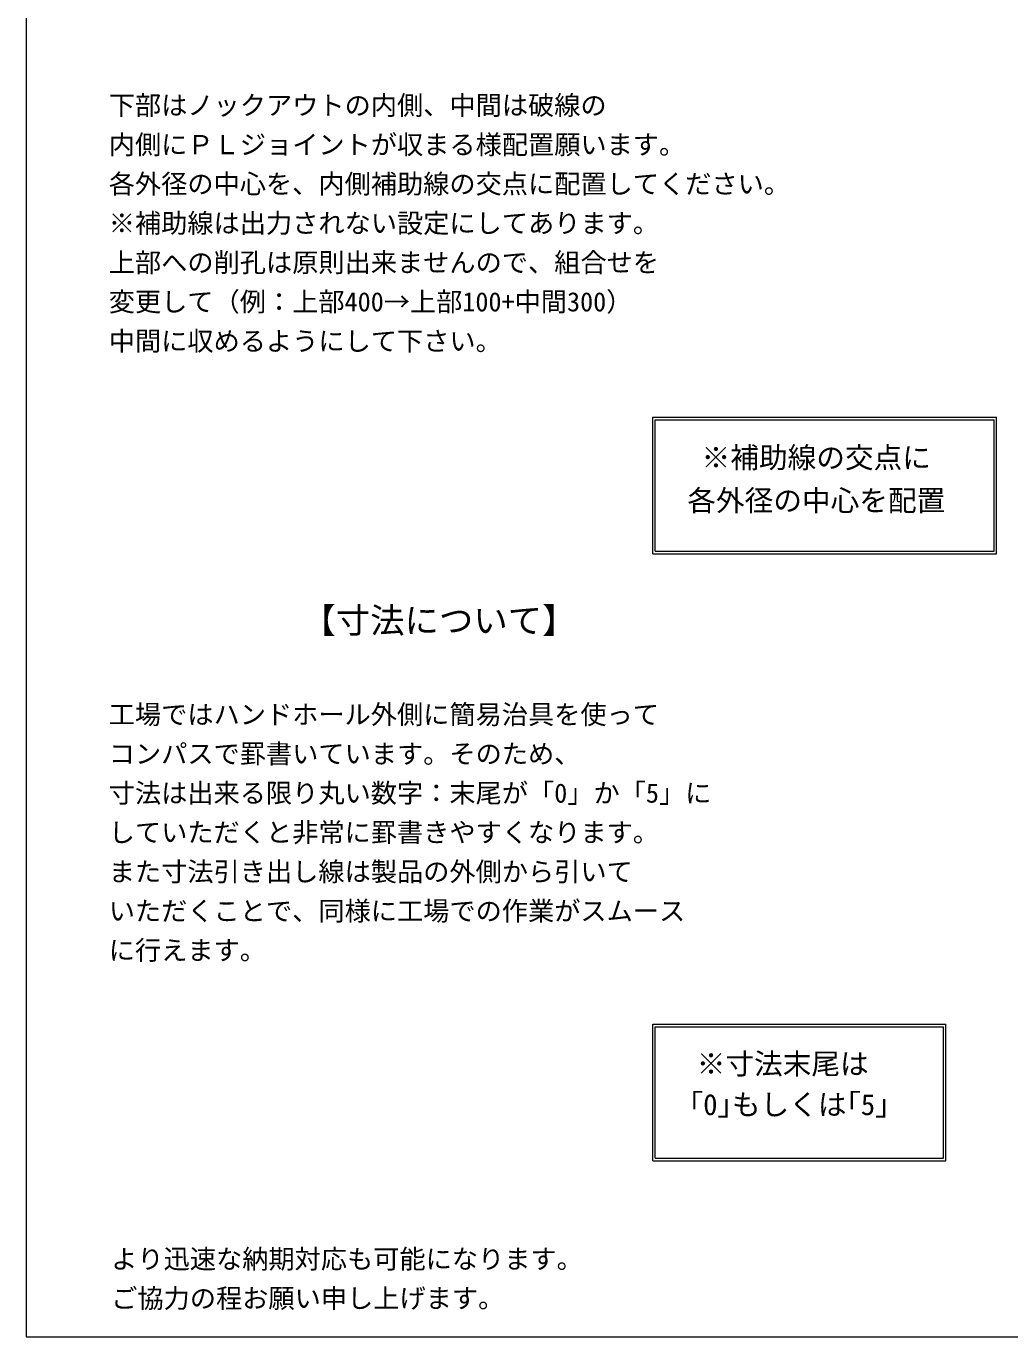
# Model space of a CAD drawing. Units: millimetres, scale not verified. Extents: x -6420 to 6420, y -3037 to 3037.
# Drawn here: x -6420 to -3826, y -2663 to 795 of the extents above; entities that cross this region are included whole.
import ezdxf
from ezdxf.enums import TextEntityAlignment as Align

# ---------------------------------------------------------------- set-up
doc = ezdxf.new("R2010")
doc.units = ezdxf.units.MM
doc.header["$LTSCALE"] = 20
for name, color, linetype, lineweight in [('0-2_waku', 7, 'Continuous', 18), ('0-8_uchigawa', 6, 'Continuous', 18), ('0-D_文字１', 7, 'Continuous', 18)]:
    doc.layers.add(name, color=color, linetype=linetype, lineweight=lineweight)
doc.styles.add('ＭＳ ゴシック', font='')
doc.styles.get('ＭＳ ゴシック').set_extended_font_data('MS Gothic')

msp = doc.modelspace()

# ---------------------------------------------------------------- linework, layer by layer
at = {"layer": '0-2_waku'}
for p, q in [((-6420, 3037), (-6420, -2663)), ((-6420, -2663), (-2340, -2663)), ((-6420, -2663), (-2340, -2663)), ((-6420, -2663), (-2340, -2663)), ((-6420, -2663), (-2340, -2663))]:
    msp.add_line(p, q, dxfattribs=at)
at = {"layer": '0-8_uchigawa'}
for p, q in [((-4767.29, -596.99), (-4767.29, -236.99)), ((-4767.29, -236.99), (-3860.62, -236.99)), ((-3860.62, -596.99), (-3860.62, -236.99)), ((-4760.62, -590.32), (-4760.62, -243.65)), ((-4760.62, -243.65), (-3867.29, -243.65)), ((-3867.29, -590.32), (-3867.29, -243.65)), ((-4767.29, -596.99), (-3860.62, -596.99)), ((-4760.62, -590.32), (-3867.29, -590.32)), ((-4767.29, -1838.61), (-3993.96, -1838.61)), ((-4767.29, -2198.61), (-4767.29, -1838.61)), ((-4760.62, -1845.28), (-4000.62, -1845.28)), ((-4760.62, -2191.95), (-4760.62, -1845.28)), ((-4000.62, -2191.95), (-4000.62, -1845.28)), ((-3993.96, -2198.61), (-3993.96, -1838.61)), ((-4767.29, -2198.61), (-3993.96, -2198.61)), ((-4760.62, -2191.95), (-4000.62, -2191.95))]:
    msp.add_line(p, q, dxfattribs=at)

# ---------------------------------------------------------------- texts
at = {"layer": '0-D_文字１', "style": 'ＭＳ ゴシック'}
for s, height, p in [('下部はノックアウトの内側、中間は破線の', 50.67, (-6202.27, 545.63)), ('内側にＰＬジョイントが収まる様配置願います。', 50.67, (-6202.27, 441.95)), ('各外径の中心を、内側補助線の交点に配置してください。', 50.67, (-6202.27, 338.27)), ('※補助線は出力されない設定にしてあります。', 50.67, (-6202.27, 234.59)), ('上部への削孔は原則出来ませんので、組合せを', 50.67, (-6202.27, 130.91)), ('変更して（例：上部400→上部100+中間300）', 50.67, (-6202.27, 27.23)), ('中間に収めるようにして下さい。', 50.67, (-6202.27, -76.45)), (' ※補助線の交点に', 55.43, (-4676.26, -387.51)), ('各外径の中心を配置', 55.43, (-4676.26, -500.91)), ('【寸法について】', 66.51, (-5694.21, -826.1)), ('工場ではハンドホール外側に簡易治具を使って', 50.67, (-6202.27, -1061.62)), ('コンパスで罫書いています。そのため、', 50.67, (-6202.27, -1165.3)), ('寸法は出来る限り丸い数字：末尾が「0」か「5」に', 50.67, (-6202.27, -1268.98)), ('していただくと非常に罫書きやすくなります。', 50.67, (-6202.27, -1372.66)), ('また寸法引き出し線は製品の外側から引いて', 50.67, (-6202.27, -1476.34)), ('いただくことで、同様に工場での作業がスムース', 50.67, (-6202.27, -1580.02)), ('に行えます。', 50.67, (-6202.27, -1683.7)), ('※寸法末尾は', 55.43, (-4651.4, -1987.08)), ('「0｣もしくは｢5｣', 55.43, (-4709.89, -2094.7)), ('より迅速な納期対応も可能になります。\u3000', 50.67, (-6195.81, -2498.22)), ('ご協力の程お願い申し上げます。', 50.67, (-6195.81, -2601.9))]:
    msp.add_text(s, height=height, dxfattribs=at).set_placement(p, align=Align.BOTTOM_LEFT)

doc.saveas('drawing.dxf')
